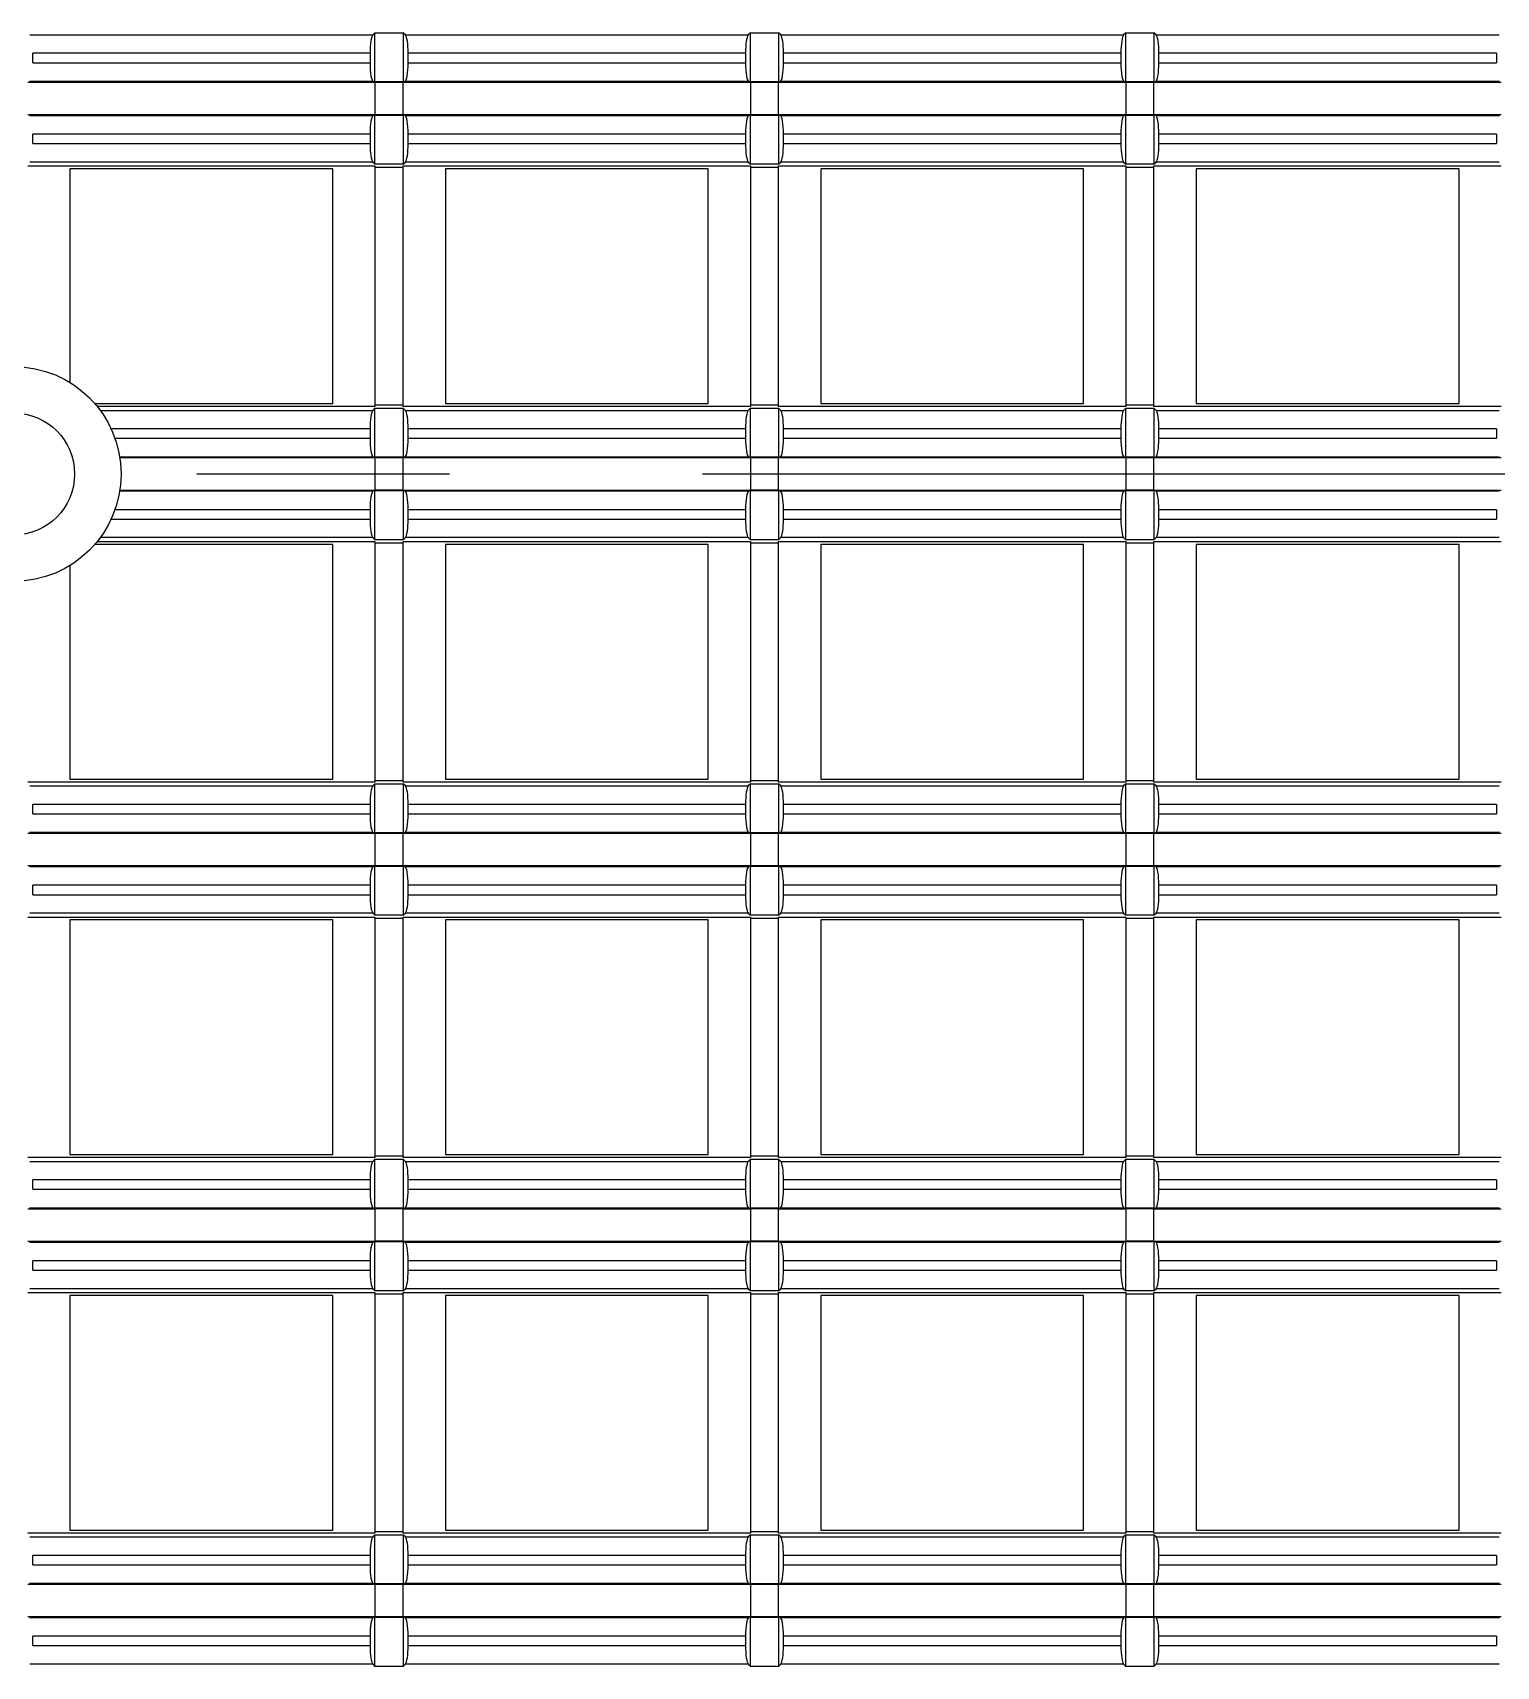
# Model space of a CAD drawing. Header units: inches. Extents: x 0 to 653, y 0 to 346.
# Drawn here: x 64.12 to 79.72, y 242.68 to 260.08 of the extents above; entities that cross this region are included whole.
import ezdxf

# ---------------------------------------------------------------- set-up
doc = ezdxf.new("R2010")
doc.units = ezdxf.units.IN
doc.header["$LTSCALE"] = 35.925693
doc.header["$MEASUREMENT"] = 0
doc.linetypes.add('CENTER', pattern=[0.6, 0.375, -0.075, 0.075, -0.075])
doc.layers.get('0').update_dxf_attribs({"linetype": 'CONTINUOUS'})
doc.layers.add('2', color=7, linetype='CONTINUOUS')
doc.layers.add('71', color=7, linetype='CONTINUOUS')

msp = doc.modelspace()

# ---------------------------------------------------------------- linework, layer by layer
at = {"color": 3, "linetype": 'Continuous'}
msp.add_circle((63.922, 255.381), 0.65, dxfattribs=at)
at = {"layer": '2', "color": 132, "linetype": 'Continuous', "true_color": 0x00cccc}
for p, q in [((64.096, 260.059), (67.749, 260.059)), ((67.772, 260.082), (67.749, 260.059)), ((67.772, 259.558), (67.772, 260.082)), ((67.772, 260.082), (68.072, 260.082)), ((68.072, 260.082), (68.072, 259.558)), ((68.096, 260.059), (68.072, 260.082)), ((68.096, 260.059), (71.749, 260.059)), ((71.772, 260.082), (71.749, 260.059)), ((71.772, 259.558), (71.772, 260.082)), ((71.772, 260.082), (72.072, 260.082)), ((72.072, 260.082), (72.072, 259.558)), ((72.096, 260.059), (72.072, 260.082)), ((72.096, 260.059), (75.749, 260.059)), ((75.772, 260.082), (75.749, 260.059)), ((75.772, 259.558), (75.772, 260.082)), ((75.772, 260.082), (76.072, 260.082)), ((76.072, 260.082), (76.072, 259.558)), ((76.095, 260.059), (76.072, 260.082)), ((76.095, 260.059), (79.749, 260.059)), ((64.125, 259.762), (64.125, 259.862)), ((67.72, 259.862), (64.125, 259.862)), ((67.72, 259.862), (67.72, 259.762)), ((68.125, 259.762), (68.125, 259.862)), ((71.72, 259.862), (68.125, 259.862)), ((71.72, 259.862), (71.72, 259.762)), ((72.125, 259.762), (72.125, 259.862)), ((75.72, 259.862), (72.125, 259.862)), ((75.72, 259.862), (75.72, 259.762)), ((76.125, 259.762), (76.125, 259.862)), ((79.72, 259.862), (76.125, 259.862)), ((79.72, 259.862), (79.72, 259.762)), ((64.125, 259.762), (67.72, 259.762)), ((68.125, 259.762), (71.72, 259.762)), ((72.125, 259.762), (75.72, 259.762)), ((76.125, 259.762), (79.72, 259.762)), ((64.072, 259.555), (67.772, 259.555)), ((67.754, 259.562), (64.091, 259.562)), ((67.754, 259.562), (67.772, 259.558)), ((68.072, 259.558), (67.772, 259.558)), ((67.772, 259.555), (67.772, 259.207)), ((68.072, 259.552), (67.772, 259.552)), ((68.072, 259.558), (68.091, 259.562)), ((68.072, 259.207), (68.072, 259.555)), ((68.072, 259.555), (71.772, 259.555)), ((71.754, 259.562), (68.091, 259.562)), ((71.754, 259.562), (71.772, 259.558)), ((72.072, 259.558), (71.772, 259.558)), ((71.772, 259.555), (71.772, 259.207)), ((72.072, 259.552), (71.772, 259.552)), ((72.072, 259.558), (72.091, 259.562)), ((72.072, 259.207), (72.072, 259.555)), ((72.072, 259.555), (75.772, 259.555)), ((75.754, 259.562), (72.091, 259.562)), ((75.754, 259.562), (75.772, 259.558)), ((76.072, 259.558), (75.772, 259.558)), ((75.772, 259.555), (75.772, 259.207)), ((76.072, 259.552), (75.772, 259.552)), ((76.072, 259.558), (76.091, 259.562)), ((76.072, 259.207), (76.072, 259.555)), ((76.072, 259.555), (79.772, 259.555)), ((79.754, 259.562), (76.091, 259.562)), ((67.772, 259.207), (64.072, 259.207)), ((64.091, 259.2), (67.754, 259.2)), ((67.772, 259.204), (67.754, 259.2)), ((67.772, 259.211), (68.072, 259.211)), ((67.772, 258.68), (67.772, 259.204)), ((67.772, 259.204), (68.072, 259.204)), ((71.772, 259.207), (68.072, 259.207)), ((68.072, 259.204), (68.072, 258.68)), ((68.091, 259.2), (68.072, 259.204)), ((68.091, 259.2), (71.754, 259.2)), ((71.772, 259.204), (71.754, 259.2)), ((71.772, 259.211), (72.072, 259.211)), ((71.772, 258.68), (71.772, 259.204)), ((71.772, 259.204), (72.072, 259.204)), ((75.772, 259.207), (72.072, 259.207)), ((72.072, 259.204), (72.072, 258.68)), ((72.091, 259.2), (72.072, 259.204)), ((72.091, 259.2), (75.754, 259.2)), ((75.772, 259.204), (75.754, 259.2)), ((75.772, 259.211), (76.072, 259.211)), ((75.772, 258.68), (75.772, 259.204)), ((75.772, 259.204), (76.072, 259.204)), ((79.772, 259.207), (76.072, 259.207)), ((76.072, 259.204), (76.072, 258.68)), ((76.091, 259.2), (76.072, 259.204)), ((76.091, 259.2), (79.754, 259.2)), ((64.125, 258.9), (64.125, 259)), ((67.72, 259), (64.125, 259)), ((67.72, 259), (67.72, 258.9)), ((68.125, 258.9), (68.125, 259)), ((71.72, 259), (68.125, 259)), ((71.72, 259), (71.72, 258.9)), ((72.125, 258.9), (72.125, 259)), ((75.72, 259), (72.125, 259)), ((75.72, 259), (75.72, 258.9)), ((76.125, 258.9), (76.125, 259)), ((79.72, 259), (76.125, 259)), ((79.72, 259), (79.72, 258.9)), ((64.125, 258.9), (67.72, 258.9)), ((68.125, 258.9), (71.72, 258.9)), ((72.125, 258.9), (75.72, 258.9)), ((76.125, 258.9), (79.72, 258.9)), ((64.072, 258.662), (67.772, 258.662)), ((67.749, 258.703), (64.096, 258.703)), ((64.522, 258.631), (64.522, 256.357)), ((67.322, 258.631), (64.522, 258.631)), ((67.322, 256.131), (67.322, 258.631)), ((67.749, 258.703), (67.772, 258.68)), ((68.072, 258.68), (67.772, 258.68)), ((67.772, 258.662), (67.772, 256.1)), ((68.072, 258.645), (67.772, 258.645)), ((68.072, 258.68), (68.096, 258.703)), ((68.072, 256.1), (68.072, 258.662)), ((68.072, 258.662), (71.772, 258.662)), ((71.749, 258.703), (68.096, 258.703)), ((68.522, 258.631), (68.522, 256.131)), ((71.322, 258.631), (68.522, 258.631)), ((71.322, 256.131), (71.322, 258.631)), ((71.749, 258.703), (71.772, 258.68)), ((72.072, 258.68), (71.772, 258.68)), ((71.772, 258.662), (71.772, 256.1)), ((72.072, 258.645), (71.772, 258.645)), ((72.072, 258.68), (72.096, 258.703)), ((72.072, 256.1), (72.072, 258.662)), ((72.072, 258.662), (75.772, 258.662)), ((75.749, 258.703), (72.096, 258.703)), ((72.522, 258.631), (72.522, 256.131)), ((75.322, 258.631), (72.522, 258.631)), ((75.322, 256.131), (75.322, 258.631)), ((75.749, 258.703), (75.772, 258.68)), ((76.072, 258.68), (75.772, 258.68)), ((75.772, 258.662), (75.772, 256.1)), ((76.072, 258.645), (75.772, 258.645)), ((76.072, 258.68), (76.095, 258.703)), ((76.072, 256.1), (76.072, 258.662)), ((76.072, 258.662), (79.772, 258.662)), ((79.749, 258.703), (76.095, 258.703)), ((76.522, 258.631), (76.522, 256.131)), ((79.322, 258.631), (76.522, 258.631)), ((79.322, 256.131), (79.322, 258.631)), ((64.788, 256.131), (67.322, 256.131)), ((67.772, 256.1), (64.814, 256.1)), ((64.846, 256.059), (67.749, 256.059)), ((67.772, 256.082), (67.749, 256.059)), ((67.772, 256.117), (68.072, 256.117)), ((67.772, 255.559), (67.772, 256.082)), ((67.772, 256.082), (68.072, 256.082)), ((71.772, 256.1), (68.072, 256.1)), ((68.072, 256.082), (68.072, 255.559)), ((68.096, 256.059), (68.072, 256.082)), ((68.096, 256.059), (71.749, 256.059)), ((68.522, 256.131), (71.322, 256.131)), ((71.772, 256.082), (71.749, 256.059)), ((71.772, 256.117), (72.072, 256.117)), ((71.772, 255.559), (71.772, 256.082)), ((71.772, 256.082), (72.072, 256.082)), ((75.772, 256.1), (72.072, 256.1)), ((72.072, 256.082), (72.072, 255.559)), ((72.096, 256.059), (72.072, 256.082)), ((72.096, 256.059), (75.749, 256.059)), ((72.522, 256.131), (75.322, 256.131)), ((75.772, 256.082), (75.749, 256.059)), ((75.772, 256.117), (76.072, 256.117)), ((75.772, 255.559), (75.772, 256.082)), ((75.772, 256.082), (76.072, 256.082)), ((79.772, 256.1), (76.072, 256.1)), ((76.072, 256.082), (76.072, 255.559)), ((76.095, 256.059), (76.072, 256.082)), ((76.095, 256.059), (79.749, 256.059)), ((76.522, 256.131), (79.322, 256.131)), ((67.72, 255.862), (64.962, 255.862)), ((67.72, 255.862), (67.72, 255.762)), ((68.125, 255.762), (68.125, 255.862)), ((71.72, 255.862), (68.125, 255.862)), ((71.72, 255.862), (71.72, 255.762)), ((72.125, 255.762), (72.125, 255.862)), ((75.72, 255.862), (72.125, 255.862)), ((75.72, 255.862), (75.72, 255.762)), ((76.125, 255.762), (76.125, 255.862)), ((79.72, 255.862), (76.125, 255.862)), ((79.72, 255.862), (79.72, 255.762)), ((65.003, 255.762), (67.72, 255.762)), ((68.125, 255.762), (71.72, 255.762)), ((72.125, 255.762), (75.72, 255.762)), ((76.125, 255.762), (79.72, 255.762)), ((67.754, 255.562), (65.053, 255.562)), ((65.055, 255.555), (67.772, 255.555)), ((67.754, 255.562), (67.772, 255.559)), ((68.072, 255.559), (67.772, 255.559)), ((67.772, 255.555), (67.772, 255.207)), ((68.072, 255.552), (67.772, 255.552)), ((68.072, 255.559), (68.091, 255.562)), ((68.072, 255.207), (68.072, 255.555)), ((68.072, 255.555), (71.772, 255.555)), ((71.754, 255.562), (68.091, 255.562)), ((71.754, 255.562), (71.772, 255.559)), ((72.072, 255.559), (71.772, 255.559)), ((71.772, 255.555), (71.772, 255.207)), ((72.072, 255.552), (71.772, 255.552)), ((72.072, 255.559), (72.091, 255.562)), ((72.072, 255.207), (72.072, 255.555)), ((72.072, 255.555), (75.772, 255.555)), ((75.754, 255.562), (72.091, 255.562)), ((75.754, 255.562), (75.772, 255.559)), ((76.072, 255.559), (75.772, 255.559)), ((75.772, 255.555), (75.772, 255.207)), ((76.072, 255.552), (75.772, 255.552)), ((76.072, 255.559), (76.091, 255.562)), ((76.072, 255.207), (76.072, 255.555)), ((76.072, 255.555), (79.772, 255.555)), ((79.754, 255.562), (76.091, 255.562)), ((65.053, 255.2), (67.754, 255.2)), ((67.772, 255.207), (65.055, 255.207)), ((67.772, 255.204), (67.754, 255.2)), ((67.772, 255.211), (68.072, 255.211)), ((67.772, 254.68), (67.772, 255.204)), ((67.772, 255.204), (68.072, 255.204)), ((71.772, 255.207), (68.072, 255.207)), ((68.072, 255.204), (68.072, 254.68)), ((68.091, 255.2), (68.072, 255.204)), ((68.091, 255.2), (71.754, 255.2)), ((71.772, 255.204), (71.754, 255.2)), ((71.772, 255.211), (72.072, 255.211)), ((71.772, 254.68), (71.772, 255.204)), ((71.772, 255.204), (72.072, 255.204)), ((75.772, 255.207), (72.072, 255.207)), ((72.072, 255.204), (72.072, 254.68)), ((72.091, 255.2), (72.072, 255.204)), ((72.091, 255.2), (75.754, 255.2)), ((75.772, 255.204), (75.754, 255.2)), ((75.772, 255.211), (76.072, 255.211)), ((75.772, 254.68), (75.772, 255.204)), ((75.772, 255.204), (76.072, 255.204)), ((79.772, 255.207), (76.072, 255.207)), ((76.072, 255.204), (76.072, 254.68)), ((76.091, 255.2), (76.072, 255.204)), ((76.091, 255.2), (79.754, 255.2)), ((67.72, 255), (65.003, 255)), ((67.72, 255), (67.72, 254.9)), ((68.125, 254.9), (68.125, 255)), ((71.72, 255), (68.125, 255)), ((71.72, 255), (71.72, 254.9)), ((72.125, 254.9), (72.125, 255)), ((75.72, 255), (72.125, 255)), ((75.72, 255), (75.72, 254.9)), ((76.125, 254.9), (76.125, 255)), ((79.72, 255), (76.125, 255)), ((79.72, 255), (79.72, 254.9)), ((64.962, 254.9), (67.72, 254.9)), ((68.125, 254.9), (71.72, 254.9)), ((72.125, 254.9), (75.72, 254.9)), ((76.125, 254.9), (79.72, 254.9)), ((67.322, 254.631), (64.788, 254.631)), ((64.814, 254.662), (67.772, 254.662)), ((67.749, 254.703), (64.846, 254.703)), ((67.322, 252.131), (67.322, 254.631)), ((67.749, 254.703), (67.772, 254.68)), ((68.072, 254.68), (67.772, 254.68)), ((67.772, 254.662), (67.772, 252.1)), ((68.072, 254.645), (67.772, 254.645)), ((68.072, 254.68), (68.096, 254.703)), ((68.072, 252.1), (68.072, 254.662)), ((68.072, 254.662), (71.772, 254.662)), ((71.749, 254.703), (68.096, 254.703)), ((68.522, 254.631), (68.522, 252.131)), ((71.322, 254.631), (68.522, 254.631)), ((71.322, 252.131), (71.322, 254.631)), ((71.749, 254.703), (71.772, 254.68)), ((72.072, 254.68), (71.772, 254.68)), ((71.772, 254.662), (71.772, 252.1)), ((72.072, 254.645), (71.772, 254.645)), ((72.072, 254.68), (72.096, 254.703)), ((72.072, 252.1), (72.072, 254.662)), ((72.072, 254.662), (75.772, 254.662)), ((75.749, 254.703), (72.096, 254.703)), ((72.522, 254.631), (72.522, 252.131)), ((75.322, 254.631), (72.522, 254.631)), ((75.322, 252.131), (75.322, 254.631)), ((75.749, 254.703), (75.772, 254.68)), ((76.072, 254.68), (75.772, 254.68)), ((75.772, 254.662), (75.772, 252.1)), ((76.072, 254.645), (75.772, 254.645)), ((76.072, 254.68), (76.095, 254.703)), ((76.072, 252.1), (76.072, 254.662)), ((76.072, 254.662), (79.772, 254.662)), ((79.749, 254.703), (76.095, 254.703)), ((76.522, 254.631), (76.522, 252.131)), ((79.322, 254.631), (76.522, 254.631)), ((79.322, 252.131), (79.322, 254.631)), ((64.522, 254.405), (64.522, 252.131)), ((67.772, 252.1), (64.072, 252.1)), ((64.096, 252.059), (67.749, 252.059)), ((64.522, 252.131), (67.322, 252.131)), ((67.772, 252.082), (67.749, 252.059)), ((67.772, 252.117), (68.072, 252.117)), ((67.772, 251.559), (67.772, 252.082)), ((67.772, 252.082), (68.072, 252.082)), ((71.772, 252.1), (68.072, 252.1)), ((68.072, 252.082), (68.072, 251.559)), ((68.096, 252.059), (68.072, 252.082)), ((68.096, 252.059), (71.749, 252.059)), ((68.522, 252.131), (71.322, 252.131)), ((71.772, 252.082), (71.749, 252.059)), ((71.772, 252.117), (72.072, 252.117)), ((71.772, 251.559), (71.772, 252.082)), ((71.772, 252.082), (72.072, 252.082)), ((75.772, 252.1), (72.072, 252.1)), ((72.072, 252.082), (72.072, 251.559)), ((72.096, 252.059), (72.072, 252.082)), ((72.096, 252.059), (75.749, 252.059)), ((72.522, 252.131), (75.322, 252.131)), ((75.772, 252.082), (75.749, 252.059)), ((75.772, 252.117), (76.072, 252.117)), ((75.772, 251.559), (75.772, 252.082)), ((75.772, 252.082), (76.072, 252.082)), ((79.772, 252.1), (76.072, 252.1)), ((76.072, 252.082), (76.072, 251.559)), ((76.095, 252.059), (76.072, 252.082)), ((76.095, 252.059), (79.749, 252.059)), ((76.522, 252.131), (79.322, 252.131)), ((64.125, 251.762), (64.125, 251.862)), ((67.72, 251.862), (64.125, 251.862)), ((67.72, 251.862), (67.72, 251.762)), ((68.125, 251.762), (68.125, 251.862)), ((71.72, 251.862), (68.125, 251.862)), ((71.72, 251.862), (71.72, 251.762)), ((72.125, 251.762), (72.125, 251.862)), ((75.72, 251.862), (72.125, 251.862)), ((75.72, 251.862), (75.72, 251.762)), ((76.125, 251.762), (76.125, 251.862)), ((79.72, 251.862), (76.125, 251.862)), ((79.72, 251.862), (79.72, 251.762)), ((64.125, 251.762), (67.72, 251.762)), ((68.125, 251.762), (71.72, 251.762)), ((72.125, 251.762), (75.72, 251.762)), ((76.125, 251.762), (79.72, 251.762)), ((64.072, 251.555), (67.772, 251.555)), ((67.754, 251.562), (64.091, 251.562)), ((67.754, 251.562), (67.772, 251.559)), ((68.072, 251.559), (67.772, 251.559)), ((67.772, 251.555), (67.772, 251.207)), ((68.072, 251.552), (67.772, 251.552)), ((68.072, 251.559), (68.091, 251.562)), ((68.072, 251.207), (68.072, 251.555)), ((68.072, 251.555), (71.772, 251.555)), ((71.754, 251.562), (68.091, 251.562)), ((71.754, 251.562), (71.772, 251.559)), ((72.072, 251.559), (71.772, 251.559)), ((71.772, 251.555), (71.772, 251.207)), ((72.072, 251.552), (71.772, 251.552)), ((72.072, 251.559), (72.091, 251.562)), ((72.072, 251.207), (72.072, 251.555)), ((72.072, 251.555), (75.772, 251.555)), ((75.754, 251.562), (72.091, 251.562)), ((75.754, 251.562), (75.772, 251.559)), ((76.072, 251.559), (75.772, 251.559)), ((75.772, 251.555), (75.772, 251.207)), ((76.072, 251.552), (75.772, 251.552)), ((76.072, 251.559), (76.091, 251.562)), ((76.072, 251.207), (76.072, 251.555)), ((76.072, 251.555), (79.772, 251.555)), ((79.754, 251.562), (76.091, 251.562)), ((67.772, 251.207), (64.072, 251.207)), ((64.091, 251.2), (67.754, 251.2)), ((67.772, 251.204), (67.754, 251.2)), ((67.772, 251.211), (68.072, 251.211)), ((67.772, 250.68), (67.772, 251.204)), ((67.772, 251.204), (68.072, 251.204)), ((71.772, 251.207), (68.072, 251.207)), ((68.072, 251.204), (68.072, 250.68)), ((68.091, 251.2), (68.072, 251.204)), ((68.091, 251.2), (71.754, 251.2)), ((71.772, 251.204), (71.754, 251.2)), ((71.772, 251.211), (72.072, 251.211)), ((71.772, 250.68), (71.772, 251.204)), ((71.772, 251.204), (72.072, 251.204)), ((75.772, 251.207), (72.072, 251.207)), ((72.072, 251.204), (72.072, 250.68)), ((72.091, 251.2), (72.072, 251.204)), ((72.091, 251.2), (75.754, 251.2)), ((75.772, 251.204), (75.754, 251.2)), ((75.772, 251.211), (76.072, 251.211)), ((75.772, 250.68), (75.772, 251.204)), ((75.772, 251.204), (76.072, 251.204)), ((79.772, 251.207), (76.072, 251.207)), ((76.072, 251.204), (76.072, 250.68)), ((76.091, 251.2), (76.072, 251.204)), ((76.091, 251.2), (79.754, 251.2)), ((64.125, 250.9), (64.125, 251)), ((67.72, 251), (64.125, 251)), ((67.72, 251), (67.72, 250.9)), ((68.125, 250.9), (68.125, 251)), ((71.72, 251), (68.125, 251)), ((71.72, 251), (71.72, 250.9)), ((72.125, 250.9), (72.125, 251)), ((75.72, 251), (72.125, 251)), ((75.72, 251), (75.72, 250.9)), ((76.125, 250.9), (76.125, 251)), ((79.72, 251), (76.125, 251)), ((79.72, 251), (79.72, 250.9)), ((64.125, 250.9), (67.72, 250.9)), ((68.125, 250.9), (71.72, 250.9)), ((72.125, 250.9), (75.72, 250.9)), ((76.125, 250.9), (79.72, 250.9)), ((64.072, 250.662), (67.772, 250.662)), ((67.749, 250.703), (64.096, 250.703)), ((64.522, 250.631), (64.522, 248.131)), ((67.322, 250.631), (64.522, 250.631)), ((67.322, 248.131), (67.322, 250.631)), ((67.749, 250.703), (67.772, 250.68)), ((68.072, 250.68), (67.772, 250.68)), ((67.772, 250.662), (67.772, 248.1)), ((68.072, 250.645), (67.772, 250.645)), ((68.072, 250.68), (68.096, 250.703)), ((68.072, 248.1), (68.072, 250.662)), ((68.072, 250.662), (71.772, 250.662)), ((71.749, 250.703), (68.096, 250.703)), ((68.522, 250.631), (68.522, 248.131)), ((71.322, 250.631), (68.522, 250.631)), ((71.322, 248.131), (71.322, 250.631)), ((71.749, 250.703), (71.772, 250.68)), ((72.072, 250.68), (71.772, 250.68)), ((71.772, 250.662), (71.772, 248.1)), ((72.072, 250.645), (71.772, 250.645)), ((72.072, 250.68), (72.096, 250.703)), ((72.072, 248.1), (72.072, 250.662)), ((72.072, 250.662), (75.772, 250.662)), ((75.749, 250.703), (72.096, 250.703)), ((72.522, 250.631), (72.522, 248.131)), ((75.322, 250.631), (72.522, 250.631)), ((75.322, 248.131), (75.322, 250.631)), ((75.749, 250.703), (75.772, 250.68)), ((76.072, 250.68), (75.772, 250.68)), ((75.772, 250.662), (75.772, 248.1)), ((76.072, 250.645), (75.772, 250.645)), ((76.072, 250.68), (76.095, 250.703)), ((76.072, 248.1), (76.072, 250.662)), ((76.072, 250.662), (79.772, 250.662)), ((79.749, 250.703), (76.095, 250.703)), ((76.522, 250.631), (76.522, 248.131)), ((79.322, 250.631), (76.522, 250.631)), ((79.322, 248.131), (79.322, 250.631)), ((67.772, 248.1), (64.072, 248.1)), ((64.096, 248.059), (67.749, 248.059)), ((64.522, 248.131), (67.322, 248.131)), ((67.772, 248.082), (67.749, 248.059)), ((67.772, 248.118), (68.072, 248.118)), ((67.772, 247.559), (67.772, 248.082)), ((67.772, 248.082), (68.072, 248.082)), ((71.772, 248.1), (68.072, 248.1)), ((68.072, 248.082), (68.072, 247.559)), ((68.096, 248.059), (68.072, 248.082)), ((68.096, 248.059), (71.749, 248.059)), ((68.522, 248.131), (71.322, 248.131)), ((71.772, 248.082), (71.749, 248.059)), ((71.772, 248.118), (72.072, 248.118)), ((71.772, 247.559), (71.772, 248.082)), ((71.772, 248.082), (72.072, 248.082)), ((75.772, 248.1), (72.072, 248.1)), ((72.072, 248.082), (72.072, 247.559)), ((72.096, 248.059), (72.072, 248.082)), ((72.096, 248.059), (75.749, 248.059)), ((72.522, 248.131), (75.322, 248.131)), ((75.772, 248.082), (75.749, 248.059)), ((75.772, 248.118), (76.072, 248.118)), ((75.772, 247.559), (75.772, 248.082)), ((75.772, 248.082), (76.072, 248.082)), ((79.772, 248.1), (76.072, 248.1)), ((76.072, 248.082), (76.072, 247.559)), ((76.095, 248.059), (76.072, 248.082)), ((76.095, 248.059), (79.749, 248.059)), ((76.522, 248.131), (79.322, 248.131)), ((64.125, 247.762), (64.125, 247.862)), ((67.72, 247.862), (64.125, 247.862)), ((67.72, 247.862), (67.72, 247.762)), ((68.125, 247.762), (68.125, 247.862)), ((71.72, 247.862), (68.125, 247.862)), ((71.72, 247.862), (71.72, 247.762)), ((72.125, 247.762), (72.125, 247.862)), ((75.72, 247.862), (72.125, 247.862)), ((75.72, 247.862), (75.72, 247.762)), ((76.125, 247.762), (76.125, 247.862)), ((79.72, 247.862), (76.125, 247.862)), ((79.72, 247.862), (79.72, 247.762)), ((64.125, 247.762), (67.72, 247.762)), ((68.125, 247.762), (71.72, 247.762)), ((72.125, 247.762), (75.72, 247.762)), ((76.125, 247.762), (79.72, 247.762)), ((64.072, 247.555), (67.772, 247.555)), ((67.754, 247.562), (64.091, 247.562)), ((67.754, 247.562), (67.772, 247.559)), ((68.072, 247.559), (67.772, 247.559)), ((67.772, 247.555), (67.772, 247.207)), ((68.072, 247.552), (67.772, 247.552)), ((68.072, 247.559), (68.091, 247.562)), ((68.072, 247.207), (68.072, 247.555)), ((68.072, 247.555), (71.772, 247.555)), ((71.754, 247.562), (68.091, 247.562)), ((71.754, 247.562), (71.772, 247.559)), ((72.072, 247.559), (71.772, 247.559)), ((71.772, 247.555), (71.772, 247.207)), ((72.072, 247.552), (71.772, 247.552)), ((72.072, 247.559), (72.091, 247.562)), ((72.072, 247.207), (72.072, 247.555)), ((72.072, 247.555), (75.772, 247.555)), ((75.754, 247.562), (72.091, 247.562)), ((75.754, 247.562), (75.772, 247.559)), ((76.072, 247.559), (75.772, 247.559)), ((75.772, 247.555), (75.772, 247.207)), ((76.072, 247.552), (75.772, 247.552)), ((76.072, 247.559), (76.091, 247.562)), ((76.072, 247.207), (76.072, 247.555)), ((76.072, 247.555), (79.772, 247.555)), ((79.754, 247.562), (76.091, 247.562)), ((67.772, 247.207), (64.072, 247.207)), ((64.091, 247.2), (67.754, 247.2)), ((67.772, 247.204), (67.754, 247.2)), ((67.772, 247.211), (68.072, 247.211)), ((67.772, 246.68), (67.772, 247.204)), ((67.772, 247.204), (68.072, 247.204)), ((71.772, 247.207), (68.072, 247.207)), ((68.072, 247.204), (68.072, 246.68)), ((68.091, 247.2), (68.072, 247.204)), ((68.091, 247.2), (71.754, 247.2)), ((71.772, 247.204), (71.754, 247.2)), ((71.772, 247.211), (72.072, 247.211)), ((71.772, 246.68), (71.772, 247.204)), ((71.772, 247.204), (72.072, 247.204)), ((75.772, 247.207), (72.072, 247.207)), ((72.072, 247.204), (72.072, 246.68)), ((72.091, 247.2), (72.072, 247.204)), ((72.091, 247.2), (75.754, 247.2)), ((75.772, 247.204), (75.754, 247.2)), ((75.772, 247.211), (76.072, 247.211)), ((75.772, 246.68), (75.772, 247.204)), ((75.772, 247.204), (76.072, 247.204)), ((79.772, 247.207), (76.072, 247.207)), ((76.072, 247.204), (76.072, 246.68)), ((76.091, 247.2), (76.072, 247.204)), ((76.091, 247.2), (79.754, 247.2)), ((64.125, 246.9), (64.125, 247)), ((67.72, 247), (64.125, 247)), ((67.72, 247), (67.72, 246.9)), ((68.125, 246.9), (68.125, 247)), ((71.72, 247), (68.125, 247)), ((71.72, 247), (71.72, 246.9)), ((72.125, 246.9), (72.125, 247)), ((75.72, 247), (72.125, 247)), ((75.72, 247), (75.72, 246.9)), ((76.125, 246.9), (76.125, 247)), ((79.72, 247), (76.125, 247)), ((79.72, 247), (79.72, 246.9)), ((64.125, 246.9), (67.72, 246.9)), ((68.125, 246.9), (71.72, 246.9)), ((72.125, 246.9), (75.72, 246.9)), ((76.125, 246.9), (79.72, 246.9)), ((64.072, 246.663), (67.772, 246.663)), ((67.749, 246.703), (64.096, 246.703)), ((64.522, 246.631), (64.522, 244.131)), ((67.322, 246.631), (64.522, 246.631)), ((67.322, 244.131), (67.322, 246.631)), ((67.749, 246.703), (67.772, 246.68)), ((68.072, 246.68), (67.772, 246.68)), ((67.772, 246.663), (67.772, 244.1)), ((68.072, 246.645), (67.772, 246.645)), ((68.072, 246.68), (68.096, 246.703)), ((68.072, 244.1), (68.072, 246.663)), ((68.072, 246.663), (71.772, 246.663)), ((71.749, 246.703), (68.096, 246.703)), ((68.522, 246.631), (68.522, 244.131)), ((71.322, 246.631), (68.522, 246.631)), ((71.322, 244.131), (71.322, 246.631)), ((71.749, 246.703), (71.772, 246.68)), ((72.072, 246.68), (71.772, 246.68)), ((71.772, 246.663), (71.772, 244.1)), ((72.072, 246.645), (71.772, 246.645)), ((72.072, 246.68), (72.096, 246.703)), ((72.072, 244.1), (72.072, 246.663)), ((72.072, 246.663), (75.772, 246.663)), ((75.749, 246.703), (72.096, 246.703)), ((72.522, 246.631), (72.522, 244.131)), ((75.322, 246.631), (72.522, 246.631)), ((75.322, 244.131), (75.322, 246.631)), ((75.749, 246.703), (75.772, 246.68)), ((76.072, 246.68), (75.772, 246.68)), ((75.772, 246.663), (75.772, 244.1)), ((76.072, 246.645), (75.772, 246.645)), ((76.072, 246.68), (76.095, 246.703)), ((76.072, 244.1), (76.072, 246.663)), ((76.072, 246.663), (79.772, 246.663)), ((79.749, 246.703), (76.095, 246.703)), ((76.522, 246.631), (76.522, 244.131)), ((79.322, 246.631), (76.522, 246.631)), ((79.322, 244.131), (79.322, 246.631)), ((67.772, 244.1), (64.072, 244.1)), ((64.096, 244.059), (67.749, 244.059)), ((64.522, 244.131), (67.322, 244.131)), ((67.772, 244.082), (67.749, 244.059)), ((67.772, 244.118), (68.072, 244.118)), ((67.772, 243.559), (67.772, 244.082)), ((67.772, 244.082), (68.072, 244.082)), ((71.772, 244.1), (68.072, 244.1)), ((68.072, 244.082), (68.072, 243.559)), ((68.096, 244.059), (68.072, 244.082)), ((68.096, 244.059), (71.749, 244.059)), ((68.522, 244.131), (71.322, 244.131)), ((71.772, 244.082), (71.749, 244.059)), ((71.772, 244.118), (72.072, 244.118)), ((71.772, 243.559), (71.772, 244.082)), ((71.772, 244.082), (72.072, 244.082)), ((75.772, 244.1), (72.072, 244.1)), ((72.072, 244.082), (72.072, 243.559)), ((72.096, 244.059), (72.072, 244.082)), ((72.096, 244.059), (75.749, 244.059)), ((72.522, 244.131), (75.322, 244.131)), ((75.772, 244.082), (75.749, 244.059)), ((75.772, 244.118), (76.072, 244.118)), ((75.772, 243.559), (75.772, 244.082)), ((75.772, 244.082), (76.072, 244.082)), ((79.772, 244.1), (76.072, 244.1)), ((76.072, 244.082), (76.072, 243.559)), ((76.095, 244.059), (76.072, 244.082)), ((76.095, 244.059), (79.749, 244.059)), ((76.522, 244.131), (79.322, 244.131)), ((64.125, 243.762), (64.125, 243.862)), ((67.72, 243.862), (64.125, 243.862)), ((67.72, 243.862), (67.72, 243.762)), ((68.125, 243.762), (68.125, 243.862)), ((71.72, 243.862), (68.125, 243.862)), ((71.72, 243.862), (71.72, 243.762)), ((72.125, 243.762), (72.125, 243.862)), ((75.72, 243.862), (72.125, 243.862)), ((75.72, 243.862), (75.72, 243.762)), ((76.125, 243.762), (76.125, 243.862)), ((79.72, 243.862), (76.125, 243.862)), ((79.72, 243.862), (79.72, 243.762)), ((64.125, 243.762), (67.72, 243.762)), ((68.125, 243.762), (71.72, 243.762)), ((72.125, 243.762), (75.72, 243.762)), ((76.125, 243.762), (79.72, 243.762)), ((64.072, 243.555), (67.772, 243.555)), ((67.754, 243.562), (64.091, 243.562)), ((67.754, 243.562), (67.772, 243.559)), ((68.072, 243.559), (67.772, 243.559)), ((67.772, 243.555), (67.772, 243.207)), ((68.072, 243.552), (67.772, 243.552)), ((68.072, 243.559), (68.091, 243.562)), ((68.072, 243.207), (68.072, 243.555)), ((68.072, 243.555), (71.772, 243.555)), ((71.754, 243.562), (68.091, 243.562)), ((71.754, 243.562), (71.772, 243.559)), ((72.072, 243.559), (71.772, 243.559)), ((71.772, 243.555), (71.772, 243.207)), ((72.072, 243.552), (71.772, 243.552)), ((72.072, 243.559), (72.091, 243.562)), ((72.072, 243.207), (72.072, 243.555)), ((72.072, 243.555), (75.772, 243.555)), ((75.754, 243.562), (72.091, 243.562)), ((75.754, 243.562), (75.772, 243.559)), ((76.072, 243.559), (75.772, 243.559)), ((75.772, 243.555), (75.772, 243.207)), ((76.072, 243.552), (75.772, 243.552)), ((76.072, 243.559), (76.091, 243.562)), ((76.072, 243.207), (76.072, 243.555)), ((76.072, 243.555), (79.772, 243.555)), ((79.754, 243.562), (76.091, 243.562)), ((67.772, 243.207), (64.072, 243.207)), ((64.091, 243.2), (67.754, 243.2)), ((67.772, 243.204), (67.754, 243.2)), ((67.772, 243.211), (68.072, 243.211)), ((67.772, 242.68), (67.772, 243.204)), ((67.772, 243.204), (68.072, 243.204)), ((71.772, 243.207), (68.072, 243.207)), ((68.072, 243.204), (68.072, 242.68)), ((68.091, 243.2), (68.072, 243.204)), ((68.091, 243.2), (71.754, 243.2)), ((71.772, 243.204), (71.754, 243.2)), ((71.772, 243.211), (72.072, 243.211)), ((71.772, 242.68), (71.772, 243.204)), ((71.772, 243.204), (72.072, 243.204)), ((75.772, 243.207), (72.072, 243.207)), ((72.072, 243.204), (72.072, 242.68)), ((72.091, 243.2), (72.072, 243.204)), ((72.091, 243.2), (75.754, 243.2)), ((75.772, 243.204), (75.754, 243.2)), ((75.772, 243.211), (76.072, 243.211)), ((75.772, 242.68), (75.772, 243.204)), ((75.772, 243.204), (76.072, 243.204)), ((79.772, 243.207), (76.072, 243.207)), ((76.072, 243.204), (76.072, 242.68)), ((76.091, 243.2), (76.072, 243.204)), ((76.091, 243.2), (79.754, 243.2)), ((64.125, 242.901), (64.125, 243)), ((67.72, 243), (64.125, 243)), ((67.72, 243), (67.72, 242.901)), ((68.125, 242.901), (68.125, 243)), ((71.72, 243), (68.125, 243)), ((71.72, 243), (71.72, 242.901)), ((72.125, 242.901), (72.125, 243)), ((75.72, 243), (72.125, 243)), ((75.72, 243), (75.72, 242.901)), ((76.125, 242.901), (76.125, 243)), ((79.72, 243), (76.125, 243)), ((79.72, 243), (79.72, 242.901)), ((64.125, 242.901), (67.72, 242.901)), ((68.125, 242.901), (71.72, 242.901)), ((72.125, 242.901), (75.72, 242.901)), ((76.125, 242.901), (79.72, 242.901)), ((67.749, 242.704), (64.096, 242.704)), ((67.749, 242.704), (67.772, 242.68)), ((68.072, 242.68), (67.772, 242.68)), ((68.072, 242.68), (68.096, 242.704)), ((71.749, 242.704), (68.096, 242.704)), ((71.749, 242.704), (71.772, 242.68)), ((72.072, 242.68), (71.772, 242.68)), ((72.072, 242.68), (72.096, 242.704)), ((75.749, 242.704), (72.096, 242.704)), ((75.749, 242.704), (75.772, 242.68)), ((76.072, 242.68), (75.772, 242.68)), ((76.072, 242.68), (76.095, 242.704)), ((79.749, 242.704), (76.095, 242.704))]:
    msp.add_line(p, q, dxfattribs=at)
at = {"layer": '2', "color": 1, "linetype": 'CENTER'}
msp.add_line((127.845, 255.381), (0, 255.381), dxfattribs=at)
at = {"layer": '2', "color": 132, "linetype": 'Continuous', "true_color": 0x00cccc}
for centre, start_param, end_param in [((67.755, 259.862), 0.174533, 1.570796), ((68.09, 259.862), -1.570796, -0.174533), ((71.755, 259.862), 0.174533, 1.570796), ((72.089, 259.862), -1.570796, -0.174533), ((75.755, 259.862), 0.174533, 1.570796), ((76.089, 259.862), -1.570796, -0.174533), ((67.755, 259.762), -4.712389, -3.176499), ((68.09, 259.762), -3.106686, -1.570796), ((71.755, 259.762), -4.712389, -3.176499), ((72.089, 259.762), -3.106686, -1.570796), ((75.755, 259.762), 1.570796, 3.106686), ((76.089, 259.762), -3.106686, -1.570796), ((67.755, 259), 0.034907, 1.570796), ((68.09, 259), -1.570796, -0.034907), ((71.755, 259), 0.034907, 1.570796), ((72.089, 259), -1.570796, -0.034907), ((75.755, 259), 0.034907, 1.570796), ((76.089, 259), -1.570796, -0.034907), ((67.755, 258.9), 1.570796, 2.96706), ((68.09, 258.9), -2.96706, -1.570796), ((71.755, 258.9), 1.570796, 2.96706), ((72.089, 258.9), -2.96706, -1.570796), ((75.755, 258.9), -4.712389, -3.316126), ((76.089, 258.9), -2.96706, -1.570796), ((67.755, 255.862), 0.174533, 1.570796), ((68.09, 255.862), -1.570796, -0.174533), ((71.755, 255.862), 0.174533, 1.570796), ((72.089, 255.862), -1.570796, -0.174533), ((75.755, 255.862), 0.174533, 1.570796), ((76.089, 255.862), -1.570796, -0.174533), ((67.755, 255.762), -4.712389, -3.176499), ((68.09, 255.762), -3.106686, -1.570796), ((71.755, 255.762), -4.712389, -3.176499), ((72.089, 255.762), -3.106686, -1.570796), ((75.755, 255.762), 1.570796, 3.106686), ((76.089, 255.762), -3.106686, -1.570796), ((67.755, 255), 0.034907, 1.570796), ((68.09, 255), -1.570796, -0.034907), ((71.755, 255), 0.034907, 1.570796), ((72.089, 255), -1.570796, -0.034907), ((75.755, 255), 0.034907, 1.570796), ((76.089, 255), -1.570796, -0.034907), ((67.755, 254.9), 1.570796, 2.96706), ((68.09, 254.9), -2.96706, -1.570796), ((71.755, 254.9), 1.570796, 2.96706), ((72.089, 254.9), -2.96706, -1.570796), ((75.755, 254.9), 1.570796, 2.96706), ((76.089, 254.9), -2.96706, -1.570796), ((67.755, 251.862), 0.174533, 1.570796), ((68.09, 251.862), -1.570796, -0.174533), ((71.755, 251.862), 0.174533, 1.570796), ((72.089, 251.862), -1.570796, -0.174533), ((75.755, 251.862), 0.174533, 1.570796), ((76.089, 251.862), -1.570796, -0.174533), ((67.755, 251.762), -4.712389, -3.176499), ((68.09, 251.762), -3.106686, -1.570796), ((71.755, 251.762), -4.712389, -3.176499), ((72.089, 251.762), -3.106686, -1.570796), ((75.755, 251.762), 1.570796, 3.106686), ((76.089, 251.762), -3.106686, -1.570796), ((67.755, 251), 0.034907, 1.570796), ((68.09, 251), -1.570796, -0.034907), ((71.755, 251), 0.034907, 1.570796), ((72.089, 251), -1.570796, -0.034907), ((75.755, 251), 0.034907, 1.570796), ((76.089, 251), -1.570796, -0.034907), ((67.755, 250.9), -4.712389, -3.316126), ((68.09, 250.9), -2.96706, -1.570796), ((71.755, 250.9), -4.712389, -3.316126), ((72.089, 250.9), -2.96706, -1.570796), ((75.755, 250.9), 1.570796, 2.96706), ((76.089, 250.9), -2.96706, -1.570796), ((67.755, 247.862), 0.174533, 1.570796), ((68.09, 247.862), -1.570796, -0.174533), ((71.755, 247.862), 0.174533, 1.570796), ((72.089, 247.862), -1.570796, -0.174533), ((75.755, 247.862), 0.174533, 1.570796), ((76.089, 247.862), -1.570796, -0.174533), ((67.755, 247.762), -4.712389, -3.176499), ((68.09, 247.762), -3.106686, -1.570796), ((71.755, 247.762), -4.712389, -3.176499), ((72.089, 247.762), -3.106686, -1.570796), ((75.755, 247.762), 1.570796, 3.106686), ((76.089, 247.762), -3.106686, -1.570796), ((67.755, 247), 0.034907, 1.570796), ((68.09, 247), -1.570796, -0.034907), ((71.755, 247), 0.034907, 1.570796), ((72.089, 247), -1.570796, -0.034907), ((75.755, 247), 0.034907, 1.570796), ((76.089, 247), -1.570796, -0.034907), ((67.755, 246.9), 1.570796, 2.96706), ((68.09, 246.9), -2.96706, -1.570796), ((71.755, 246.9), -4.712389, -3.316126), ((72.089, 246.9), -2.96706, -1.570796), ((75.755, 246.9), 1.570796, 2.96706), ((76.089, 246.9), -2.96706, -1.570796), ((67.755, 243.862), 0.174533, 1.570796), ((68.09, 243.862), -1.570796, -0.174533), ((71.755, 243.862), 0.174533, 1.570796), ((72.089, 243.862), -1.570796, -0.174533), ((75.755, 243.862), 0.174533, 1.570796), ((76.089, 243.862), -1.570796, -0.174533), ((67.755, 243.762), 1.570796, 3.106686), ((68.09, 243.762), -3.106686, -1.570796), ((71.755, 243.762), 1.570796, 3.106686), ((72.089, 243.762), -3.106686, -1.570796), ((75.755, 243.762), -4.712389, -3.176499), ((76.089, 243.762), -3.106686, -1.570796), ((67.755, 243), 0.034907, 1.570796), ((68.09, 243), -1.570796, -0.034907), ((71.755, 243), 0.034907, 1.570796), ((72.089, 243), -1.570796, -0.034907), ((75.755, 243), 0.034907, 1.570796), ((76.089, 243), -1.570796, -0.034907), ((67.755, 242.901), 1.570796, 2.96706), ((68.09, 242.901), -2.96706, -1.570796), ((71.755, 242.901), -4.712389, -3.316126), ((72.089, 242.901), -2.96706, -1.570796), ((75.755, 242.901), 1.570796, 2.96706), ((76.089, 242.901), -2.96706, -1.570796)]:
    msp.add_ellipse(centre, major_axis=(0, 0.2), ratio=0.176327, start_param=start_param, end_param=end_param, dxfattribs=at)
at = {"layer": '71', "color": 3, "linetype": 'Continuous'}
msp.add_circle((63.922, 255.381), 1.145, dxfattribs=at)

doc.saveas('drawing.dxf')
